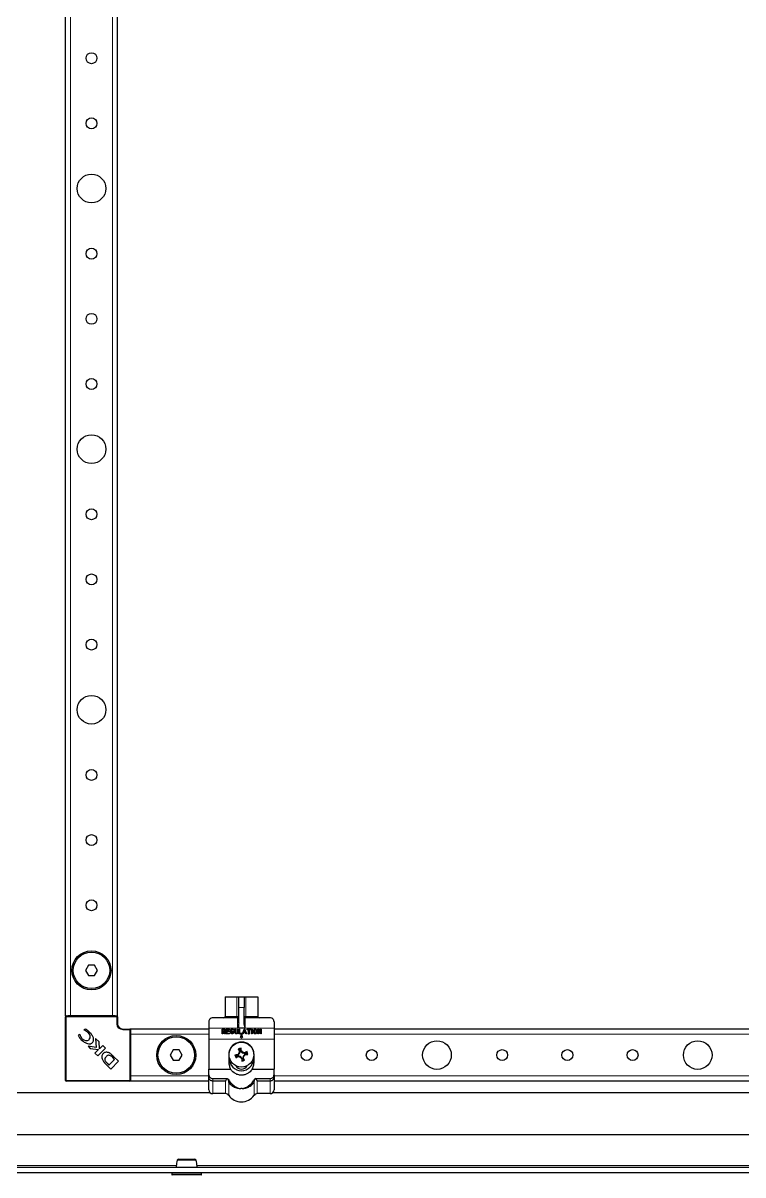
# Model space of a CAD drawing. Header units: millimetres. Extents: x -983 to 2905, y -1229 to 1219.
# Drawn here: x -115.9 to 160.2, y -801.6 to -359.6 of the extents above; entities that cross this region are included whole.
import ezdxf

# ---------------------------------------------------------------- set-up
doc = ezdxf.new("R2010")
doc.units = ezdxf.units.MM

msp = doc.modelspace()

# ---------------------------------------------------------------- linework, layer by layer
at = {"color": 7, "linetype": 'Continuous', "lineweight": 25}
for p, q in [((-99.66, -740.62), (-99.66, 494.38)), ((-79.66, -740.62), (-79.66, 494.38)), ((-90.81, -721.12), (-91.97, -723.12)), ((-91.97, -723.12), (-90.81, -725.12)), ((-88.5, -721.12), (-90.81, -721.12)), ((-87.35, -723.12), (-88.5, -721.12)), ((-88.5, -725.12), (-87.35, -723.12)), ((-90.81, -725.12), (-88.5, -725.12)), ((-38.41, -733.32), (-38.41, -740.82)), ((-38.41, -733.32), (-33.88, -733.32)), ((-33.88, -733.32), (-33.16, -733.32)), ((-33.16, -733.32), (-31.16, -733.32)), ((-33.16, -737.32), (-33.16, -733.32)), ((-31.16, -733.32), (-31.16, -737.32)), ((-31.16, -733.32), (-30.43, -733.32)), ((-30.43, -733.32), (-25.91, -733.32)), ((-25.91, -733.32), (-25.91, -740.82)), ((-33.16, -743.26), (-33.16, -737.32)), ((-31.16, -743.26), (-31.16, -737.32)), ((-99.36, -740.62), (-99.66, -740.62)), ((-99.66, -765.32), (-99.66, -740.92)), ((-99.36, -740.62), (-98.71, -740.62)), ((-97.66, -740.62), (-98.71, -740.62)), ((-81.66, -740.62), (-97.66, -740.62)), ((-80.6, -740.62), (-81.66, -740.62)), ((-80.6, -740.62), (-79.96, -740.62)), ((-79.66, -740.62), (-79.96, -740.62)), ((-79.66, -740.92), (-79.66, -743.62)), ((-33.66, -741.32), (-43.16, -741.32)), ((-21.16, -741.32), (-30.66, -741.32)), ((-92.03, -745.62), (-92.54, -745.87)), ((-92.54, -745.87), (-92.43, -745.98)), ((-77.66, -745.62), (-74.96, -745.62)), ((-44.66, -745.62), (-74.66, -745.62)), ((-74.66, -745.62), (-74.66, -745.92)), ((-74.66, -745.92), (-74.66, -746.56)), ((-74.66, -746.56), (-74.66, -747.62)), ((-44.66, -742.82), (-44.66, -745.32)), ((-44.66, -745.32), (-44.66, -749.57)), ((-39.57, -745.67), (-38.81, -745.67)), ((-39.57, -747.33), (-39.57, -745.67)), ((-38.81, -745.93), (-39.3, -745.93)), ((-39.3, -745.93), (-39.3, -746.44)), ((-39.3, -746.44), (-38.71, -746.44)), ((-39.01, -746.7), (-39.3, -746.7)), ((-39.3, -746.7), (-39.3, -747.33)), ((-38.52, -747.41), (-39.01, -746.7)), ((-38.71, -746.7), (-38.3, -747.27)), ((-37.96, -747.44), (-37.96, -745.67)), ((-37.96, -745.67), (-36.9, -745.67)), ((-36.9, -745.93), (-37.7, -745.93)), ((-37.7, -745.93), (-37.7, -746.34)), ((-37.7, -746.34), (-36.95, -746.34)), ((-36.95, -746.61), (-37.7, -746.61)), ((-37.7, -746.61), (-37.7, -747.18)), ((-35.42, -746.77), (-35.63, -746.77)), ((-35.62, -746.51), (-35.13, -746.51)), ((-35.13, -746.51), (-35.13, -746.81)), ((-34.7, -746.86), (-34.7, -745.78)), ((-34.44, -745.78), (-34.44, -746.86)), ((-33.69, -746.84), (-33.69, -745.78)), ((-33.43, -745.78), (-33.43, -746.84)), ((-33.14, -747.47), (-33.14, -745.81)), ((-32.88, -745.81), (-32.88, -747.2)), ((-31.72, -747.29), (-31.14, -745.76)), ((-30.98, -746), (-31.29, -746.87)), ((-31.29, -746.87), (-30.66, -746.87)), ((-30.66, -746.87), (-30.98, -746)), ((-30.82, -745.78), (-30.23, -747.29)), ((-29.89, -745.67), (-28.77, -745.67)), ((-29.47, -745.93), (-29.89, -745.93)), ((-29.47, -747.4), (-29.47, -745.93)), ((-28.77, -745.93), (-29.16, -745.93)), ((-29.16, -745.93), (-29.16, -747.4)), ((-28.3, -747.33), (-28.3, -745.8)), ((-28.04, -745.8), (-28.04, -747.33)), ((-25.88, -747.33), (-25.88, -745.77)), ((-25.61, -745.73), (-24.8, -746.96)), ((-24.78, -747.36), (-25.61, -746.09)), ((-25.61, -746.09), (-25.61, -747.33)), ((-24.8, -746.96), (-24.8, -745.78)), ((-24.54, -745.78), (-24.54, -747.34)), ((-19.66, -742.82), (-19.66, -745.32)), ((-19.66, -745.32), (-19.66, -749.57)), ((360.34, -745.62), (-19.66, -745.62)), ((-94.11, -747.68), (-94.8, -748.01)), ((-93.98, -747.82), (-94.11, -747.68)), ((-88.07, -749.25), (-87.89, -752.72)), ((-86.78, -750.53), (-88.07, -749.25)), ((-86.61, -753.19), (-86.78, -750.53)), ((-74.66, -747.62), (-74.66, -763.62)), ((-44.66, -749.57), (-44.66, -761.07)), ((-36.9, -747.44), (-37.96, -747.44)), ((-37.7, -747.18), (-36.9, -747.18)), ((-32.08, -747.47), (-33.14, -747.47)), ((-32.88, -747.2), (-32.08, -747.2)), ((-32.66, -748.67), (-32.16, -749.17)), ((-32.41, -748.67), (-32.66, -748.67)), ((-31.91, -747.67), (-32.41, -747.67)), ((-32.41, -747.67), (-32.41, -748.67)), ((-32.16, -749.17), (-31.66, -748.67)), ((-31.91, -748.67), (-31.91, -747.67)), ((-31.66, -748.67), (-31.91, -748.67)), ((-31.38, -747.13), (-31.47, -747.38)), ((-30.57, -747.13), (-31.38, -747.13)), ((-30.48, -747.37), (-30.57, -747.13)), ((-19.66, -749.57), (-19.66, -761.07)), ((-90.99, -752.25), (-90.19, -753.04)), ((-87.89, -752.72), (-90.99, -752.25)), ((-90.19, -753.04), (-86.93, -753.53)), ((-86.93, -753.53), (-88.32, -754.92)), ((-88.32, -754.92), (-87.27, -755.97)), ((-87.27, -755.97), (-84.31, -753.01)), ((-85.37, -751.95), (-86.61, -753.19)), ((-84.31, -753.01), (-85.37, -751.95)), ((-58.31, -753.62), (-59.47, -755.62)), ((-59.47, -755.62), (-58.31, -757.62)), ((-56, -753.62), (-58.31, -753.62)), ((-54.85, -755.62), (-56, -753.62)), ((-56, -757.62), (-54.85, -755.62)), ((-37.01, -755.47), (-37.01, -758.47)), ((-34.36, -755.8), (-34.63, -755.61)), ((-34.36, -755.8), (-33.57, -755.76)), ((-34.19, -756.38), (-34.36, -755.8)), ((-33.57, -755.76), (-33.67, -755.54)), ((-33.57, -755.76), (-32.9, -755.06)), ((-33.07, -753.43), (-33.37, -753.31)), ((-32.9, -755.06), (-33.11, -754.95)), ((-33.07, -753.43), (-32.49, -753.26)), ((-32.66, -754.12), (-33.07, -753.43)), ((-32.66, -754.12), (-32.91, -754.16)), ((-32.9, -755.06), (-32.66, -754.12)), ((-32.49, -753.26), (-32.3, -753)), ((-32.49, -753.26), (-32.45, -754.06)), ((-32.45, -754.06), (-32.23, -753.96)), ((-32.45, -754.06), (-31.75, -754.73)), ((-31.75, -754.73), (-31.64, -754.52)), ((-31.75, -754.73), (-30.81, -754.96)), ((-30.75, -755.17), (-31.42, -755.87)), ((-30.81, -754.96), (-30.85, -754.72)), ((-30.81, -754.96), (-30.12, -754.56)), ((-29.95, -755.14), (-30.75, -755.17)), ((-30.75, -755.17), (-30.65, -755.39)), ((-30.12, -754.56), (-30, -754.26)), ((-30.12, -754.56), (-29.95, -755.14)), ((-29.95, -755.14), (-29.69, -755.33)), ((-27.31, -758.47), (-27.31, -755.47)), ((-84.26, -758.98), (-82.26, -760.97)), ((-83.71, -758.73), (-82.97, -759.45)), ((-82.97, -759.45), (-80.79, -757.27)), ((-82.26, -760.97), (-79.31, -758.01)), ((-80.79, -757.27), (-81.46, -756.61)), ((-81.2, -756.12), (-81.21, -756.1)), ((-79.31, -758.01), (-81.2, -756.12)), ((-58.31, -757.62), (-56, -757.62)), ((-36.81, -756.97), (-37.01, -756.97)), ((-34.19, -756.38), (-34.31, -756.68)), ((-33.5, -755.97), (-34.19, -756.38)), ((-33.5, -755.97), (-33.47, -756.22)), ((-32.56, -756.2), (-33.5, -755.97)), ((-32.56, -756.2), (-32.68, -756.42)), ((-31.86, -756.88), (-32.56, -756.2)), ((-31.86, -756.88), (-32.08, -756.98)), ((-31.83, -757.67), (-32.02, -757.94)), ((-31.83, -757.67), (-31.86, -756.88)), ((-31.25, -757.5), (-31.83, -757.67)), ((-31.42, -755.87), (-31.65, -756.81)), ((-31.65, -756.81), (-31.41, -756.78)), ((-31.65, -756.81), (-31.25, -757.5)), ((-31.42, -755.87), (-31.21, -755.99)), ((-31.25, -757.5), (-30.95, -757.62)), ((-27.31, -756.97), (-27.51, -756.97)), ((-74.66, -763.62), (-74.66, -764.67)), ((-44.66, -763.21), (-44.66, -761.07)), ((-44.66, -761.07), (-36.25, -761.07)), ((-44.66, -764.12), (-44.66, -763.21)), ((-44.66, -768.92), (-44.66, -764.12)), ((-43.16, -764.61), (-37.64, -764.61)), ((-28.07, -761.07), (-19.66, -761.07)), ((-26.68, -764.61), (-21.16, -764.61)), ((-19.66, -763.21), (-19.66, -761.07)), ((-19.66, -763.21), (-19.66, -764.12)), ((-19.66, -764.12), (-19.66, -768.92)), ((-74.96, -765.62), (-99.36, -765.62)), ((-74.66, -764.67), (-74.66, -765.32)), ((-74.66, -765.32), (-74.66, -765.62)), ((-44.66, -765.62), (-74.66, -765.62)), ((-43.16, -765.5), (-38.25, -765.5)), ((-26.07, -765.5), (-21.16, -765.5)), ((360.34, -765.62), (-19.66, -765.62)), ((-44.06, -770.12), (-144.41, -770.12)), ((-38.25, -770.42), (-43.16, -770.42)), ((-21.16, -770.42), (-26.07, -770.42)), ((385.84, -770.12), (-20.26, -770.12)), ((-147.16, -786.12), (385.84, -786.12)), ((-152.86, -798.62), (437.54, -798.62)), ((-152.86, -800.62), (437.54, -800.62)), ((-58.91, -800.62), (-58.91, -801.37)), ((-56.17, -801.62), (-58.66, -801.62)), ((-47.66, -801.62), (-56.17, -801.62)), ((-47.41, -801.37), (-47.41, -800.62))]:
    msp.add_line(p, q, dxfattribs=at)
at = {"color": 8, "linetype": 'Continuous', "lineweight": 18}
for p, q in [((-97.66, -740.62), (-97.66, 494.38)), ((-81.66, -740.62), (-81.66, 494.38)), ((-33.88, -740.82), (-33.88, -733.32)), ((-30.43, -733.32), (-30.43, -740.82)), ((-31.16, -737.32), (-33.16, -737.32)), ((-99.66, -740.92), (-99.36, -740.92)), ((-99.36, -740.62), (-99.36, -740.92)), ((-99.36, -740.92), (-99.36, -765.32)), ((-79.96, -740.92), (-99.36, -740.92)), ((-79.96, -740.62), (-79.96, -740.92)), ((-79.96, -743.62), (-79.96, -740.92)), ((-79.96, -740.92), (-79.66, -740.92)), ((-38.41, -740.82), (-33.88, -740.82)), ((-33.88, -740.82), (-33.16, -740.82)), ((-33.66, -745.32), (-33.66, -741.32)), ((-31.16, -740.82), (-30.43, -740.82)), ((-30.66, -741.32), (-30.66, -745.25)), ((-30.43, -740.82), (-25.91, -740.82)), ((-79.66, -743.62), (-79.96, -743.62)), ((-77.66, -745.62), (-77.66, -745.92)), ((-74.96, -745.92), (-77.66, -745.92)), ((-74.96, -745.62), (-74.96, -745.92)), ((-74.96, -765.32), (-74.96, -745.92)), ((-74.96, -745.92), (-74.66, -745.92)), ((-33.66, -745.32), (-44.66, -745.32)), ((-33.16, -745.32), (-33.16, -743.26)), ((-19.66, -745.32), (-33.16, -745.32)), ((-44.66, -747.62), (-74.66, -747.62)), ((-19.66, -749.57), (-44.66, -749.57)), ((360.34, -747.62), (-19.66, -747.62)), ((-44.66, -763.62), (-74.66, -763.62)), ((-43.16, -764.61), (-43.16, -765.5)), ((-21.16, -765.5), (-21.16, -764.61)), ((360.34, -763.62), (-19.66, -763.62)), ((-99.36, -765.32), (-99.66, -765.32)), ((-99.36, -765.32), (-74.96, -765.32)), ((-99.36, -765.32), (-99.36, -765.62)), ((-74.96, -765.32), (-74.96, -765.62)), ((-74.96, -765.32), (-74.66, -765.32)), ((-43.16, -765.5), (-43.16, -770.42)), ((-38.25, -770.42), (-38.25, -765.5)), ((-37.01, -766.1), (-37.01, -771.07)), ((-27.3, -771.07), (-27.3, -766.1)), ((-26.07, -765.5), (-26.07, -770.42)), ((-21.16, -770.42), (-21.16, -765.5)), ((-57.13, -798.02), (-152.56, -798.02)), ((333.87, -798.02), (-49.19, -798.02)), ((-58.91, -801.37), (-56.3, -801.37)), ((-56.3, -801.37), (-47.41, -801.37))]:
    msp.add_line(p, q, dxfattribs=at)
at = {"color": 8, "linetype": 'Continuous', "lineweight": 18, "flags": 128}
for points in [[(-33.88, -740.82), (-33.89, -740.92), (-33.89, -741.01), (-33.91, -741.1), (-33.92, -741.17), (-33.94, -741.23), (-33.97, -741.28), (-33.99, -741.31), (-34.02, -741.32)], [(-30.3, -741.32), (-30.32, -741.31), (-30.35, -741.28), (-30.37, -741.23), (-30.39, -741.17), (-30.41, -741.1), (-30.42, -741.01), (-30.43, -740.92), (-30.43, -740.82)]]:
    msp.add_lwpolyline(points, dxfattribs=at)
at = {"color": 7, "linetype": 'Continuous', "lineweight": 25}
for centre, radius in [((-89.66, -373.12), 2.1), ((-89.66, -398.12), 2.1), ((-89.66, -423.12), 5.5), ((-89.66, -448.12), 2.1), ((-89.66, -473.12), 2.1), ((-89.66, -498.12), 2.1), ((-89.66, -523.12), 5.5), ((-89.66, -548.12), 2.1), ((-89.66, -573.12), 2.1), ((-89.66, -598.12), 2.1), ((-89.66, -623.12), 5.5), ((-89.66, -648.12), 2.1), ((-89.66, -673.12), 2.1), ((-89.66, -698.12), 2.1), ((-89.66, -723.12), 7.5), ((-89.66, -723.12), 7), ((-57.16, -755.62), 7.5), ((-57.16, -755.62), 7), ((-32.16, -755.47), 4.75), ((42.84, -755.62), 5.5), ((142.84, -755.62), 5.5), ((-7.16, -755.62), 2.1), ((17.84, -755.62), 2.1), ((67.84, -755.62), 2.1), ((92.84, -755.62), 2.1), ((117.84, -755.62), 2.1)]:
    msp.add_circle(centre, radius, dxfattribs=at)
for centre, radius, start, end in [((-99.36, -740.92), 0.3, 90, 180), ((-79.96, -740.92), 0.3, 0, 90), ((-38.91, -740.82), 0.5, 270, 0), ((-33.66, -740.82), 0.5, 270, 0), ((-30.66, -740.82), 0.5, 180, 270), ((-25.41, -740.82), 0.5, 180, 270), ((-77.66, -743.62), 2, 180, 270), ((-74.96, -745.92), 0.3, 0, 90), ((-91.66, -748.11), 1.97, 218.454, 305.887), ((-92.06, -748.54), 1.94, 323.3097, 52.3464), ((-29.6, -824.47), 69.05, 93.3769, 94.1768), ((37.41, -735.18), 74.88, 195.834, 196.6907), ((21.71, -807.02), 75.61, 136.4711, 137.0889), ((-11.87, -825.03), 74.88, 105.834, 106.6907), ((27.4, -720.53), 69.05, 208.3479, 209.1477), ((40.27, -773.17), 75.61, 165.4358, 166.0536), ((-101.16, -758.03), 69.05, 3.3769, 4.1768), ((-83.71, -809.34), 75.61, 46.4711, 47.0889), ((-49.86, -827.9), 75.61, 75.4358, 76.0536), ((-86.03, -703.91), 75.61, 316.4711, 317.0889), ((2.78, -815.02), 69.05, 118.3479, 119.1477), ((-34.72, -686.47), 69.05, 273.3769, 274.1768), ((-101.72, -775.76), 74.88, 15.834, 16.6907), ((-81.05, -755.32), 4.87, 200.3445, 228.7777), ((-79.24, -754.54), 6.12, 216.9888, 223.0744), ((-32.16, -756.97), 4.65, 180, 0), ((-32.16, -758.47), 2.5, 209.1764, 330.8236), ((-67.1, -695.91), 69.05, 298.3479, 299.1477), ((-14.46, -683.04), 75.61, 255.4358, 256.0536), ((19.4, -701.6), 75.61, 226.4711, 227.0889), ((36.84, -752.91), 69.05, 183.3769, 184.1768), ((-52.45, -685.9), 74.88, 285.834, 286.6907), ((-104.59, -737.77), 75.61, 345.4358, 346.0536), ((-91.71, -790.41), 69.05, 28.3479, 29.1477), ((-99.36, -765.32), 0.3, 180, 270), ((-74.96, -765.32), 0.3, 270, 0), ((-43.16, -768.92), 1.5, 180, 270), ((-21.16, -768.92), 1.5, 270, 0), ((-38.25, -771.92), 1.5, 34.5604, 90), ((-32.16, -767.72), 5.89, 214.5604, 325.4396), ((-26.07, -771.92), 1.5, 90, 145.4396), ((-56.27, -796.12), 0.5, 89.9637, 164.834), ((-50.05, -796.12), 0.5, 15.2465, 90.046), ((-58.66, -801.37), 0.25, 180, 270), ((-47.66, -801.37), 0.25, 270, 0)]:
    msp.add_arc(centre, radius, start, end, dxfattribs=at)
at = {"color": 8, "linetype": 'Continuous', "lineweight": 18}
msp.add_arc((-77.66, -743.62), 2.3, 180, 270, dxfattribs=at)
at = {"color": 7, "linetype": 'Continuous', "lineweight": 25}
msp.add_ellipse((15396.02, -745.32), major_axis=(15429.18, 0), ratio=0.000259, start_param=3.123591, end_param=3.141593, dxfattribs=at)
for points, knots in [([(-43.16, -741.32), (-43.16, -741.32), (-43.23, -741.32), (-43.58, -741.34), (-44.11, -741.58), (-44.58, -742.16), (-44.64, -742.63), (-44.66, -742.82)], [0, 0, 0, 0, 0.003231, 0.101221, 0.514725, 0.80586, 1, 1, 1, 1]), ([(-19.66, -742.82), (-19.68, -742.63), (-19.74, -742.16), (-20.21, -741.58), (-20.74, -741.34), (-21.09, -741.32), (-21.16, -741.32), (-21.16, -741.32)], [0, 0, 0, 0, 0.19414, 0.485275, 0.898779, 0.996769, 1, 1, 1, 1]), ([(-92.43, -745.98), (-92.12, -746.12), (-91.55, -746.38), (-91.09, -746.81), (-90.88, -747.01)], [0, 0, 0, 0, 0.547643, 1, 1, 1, 1]), ([(-90.52, -746.72), (-90.79, -746.48), (-91.25, -746.05), (-91.8, -745.75), (-92.03, -745.62)], [0, 0, 0, 0, 0.5776526, 1, 1, 1, 1]), ([(-89.4, -750.95), (-89.26, -750.79), (-88.98, -750.45), (-88.81, -749.76), (-88.94, -748.88), (-89.51, -747.81), (-90.15, -747.12), (-90.52, -746.72)], [0, 0, 0, 0, 0.130532, 0.266031, 0.423997, 0.666819, 1, 1, 1, 1]), ([(-38.81, -745.67), (-38.73, -745.68), (-38.59, -745.69), (-38.48, -745.77), (-38.44, -745.81)], [0, 0, 0, 0, 0.559747, 1, 1, 1, 1]), ([(-38.62, -746), (-38.65, -745.98), (-38.71, -745.94), (-38.78, -745.94), (-38.81, -745.93)], [0, 0, 0, 0, 0.559136, 1, 1, 1, 1]), ([(-38.71, -746.44), (-38.69, -746.43), (-38.65, -746.43), (-38.62, -746.4), (-38.61, -746.39)], [0, 0, 0, 0, 0.558174, 1, 1, 1, 1]), ([(-38.47, -746.61), (-38.51, -746.64), (-38.58, -746.69), (-38.67, -746.7), (-38.71, -746.7)], [0, 0, 0, 0, 0.56031, 1, 1, 1, 1]), ([(-38.53, -746.2), (-38.54, -746.15), (-38.54, -746.08), (-38.59, -746.03), (-38.62, -746)], [0, 0, 0, 0, 0.5596918, 1, 1, 1, 1]), ([(-38.61, -746.39), (-38.6, -746.38), (-38.57, -746.35), (-38.54, -746.28), (-38.54, -746.23), (-38.53, -746.2)], [0, 0, 0, 0, 0.279917, 0.56006, 1, 1, 1, 1]), ([(-38.27, -746.19), (-38.28, -746.29), (-38.3, -746.45), (-38.42, -746.56), (-38.47, -746.61)], [0, 0, 0, 0, 0.559457, 1, 1, 1, 1]), ([(-38.44, -745.81), (-38.38, -745.87), (-38.29, -745.98), (-38.28, -746.13), (-38.27, -746.19)], [0, 0, 0, 0, 0.5589475, 1, 1, 1, 1]), ([(-36.95, -746.34), (-36.93, -746.34), (-36.88, -746.34), (-36.83, -746.37), (-36.8, -746.42), (-36.8, -746.46), (-36.79, -746.47)], [0, 0, 0, 0, 0.2809452, 0.5598972, 0.7795247, 1, 1, 1, 1]), ([(-36.79, -746.47), (-36.8, -746.5), (-36.8, -746.54), (-36.86, -746.6), (-36.91, -746.6), (-36.95, -746.61)], [0, 0, 0, 0, 0.281099, 0.559768, 1, 1, 1, 1]), ([(-36.9, -745.67), (-36.87, -745.67), (-36.83, -745.67), (-36.78, -745.7), (-36.75, -745.75), (-36.74, -745.79), (-36.74, -745.8)], [0, 0, 0, 0, 0.280872, 0.559701, 0.779382, 1, 1, 1, 1]), ([(-36.74, -745.8), (-36.75, -745.82), (-36.75, -745.87), (-36.81, -745.93), (-36.86, -745.93), (-36.9, -745.93)], [0, 0, 0, 0, 0.281053, 0.559663, 1, 1, 1, 1]), ([(-36.4, -746.57), (-36.39, -746.44), (-36.38, -746.19), (-36.26, -745.99), (-36.2, -745.9)], [0, 0, 0, 0, 0.56034, 1, 1, 1, 1]), ([(-36.21, -747.18), (-36.27, -747.07), (-36.38, -746.88), (-36.4, -746.67), (-36.4, -746.57)], [0, 0, 0, 0, 0.559347, 1, 1, 1, 1]), ([(-36.2, -745.9), (-36.13, -745.82), (-35.99, -745.67), (-35.8, -745.65), (-35.71, -745.65)], [0, 0, 0, 0, 0.559217, 1, 1, 1, 1]), ([(-35.72, -745.91), (-35.76, -745.91), (-35.83, -745.92), (-35.96, -746), (-36.11, -746.21), (-36.13, -746.42), (-36.14, -746.57)], [0, 0, 0, 0, 0.125332, 0.250695, 0.500738, 1, 1, 1, 1]), ([(-36.14, -746.57), (-36.13, -746.66), (-36.12, -746.81), (-36.05, -746.94), (-36.02, -747)], [0, 0, 0, 0, 0.55998, 1, 1, 1, 1]), ([(-35.75, -746.64), (-35.75, -746.62), (-35.75, -746.58), (-35.72, -746.53), (-35.67, -746.51), (-35.64, -746.51), (-35.62, -746.51)], [0, 0, 0, 0, 0.280637, 0.55889, 0.779144, 1, 1, 1, 1]), ([(-35.63, -746.77), (-35.65, -746.77), (-35.68, -746.77), (-35.73, -746.74), (-35.75, -746.69), (-35.75, -746.66), (-35.75, -746.64)], [0, 0, 0, 0, 0.280664, 0.558735, 0.779002, 1, 1, 1, 1]), ([(-35.53, -745.96), (-35.57, -745.94), (-35.63, -745.91), (-35.69, -745.91), (-35.72, -745.91)], [0, 0, 0, 0, 0.558634, 1, 1, 1, 1]), ([(-35.71, -745.65), (-35.64, -745.65), (-35.52, -745.65), (-35.41, -745.71), (-35.36, -745.74)], [0, 0, 0, 0, 0.560514, 1, 1, 1, 1]), ([(-35.43, -746.07), (-35.45, -746.05), (-35.48, -746.01), (-35.52, -745.97), (-35.53, -745.96)], [0, 0, 0, 0, 0.560467, 1, 1, 1, 1]), ([(-35.46, -747.04), (-35.44, -746.99), (-35.42, -746.9), (-35.42, -746.81), (-35.42, -746.77)], [0, 0, 0, 0, 0.559597, 1, 1, 1, 1]), ([(-35.32, -746.13), (-35.34, -746.13), (-35.39, -746.12), (-35.42, -746.09), (-35.43, -746.07)], [0, 0, 0, 0, 0.558039, 1, 1, 1, 1]), ([(-35.36, -745.74), (-35.33, -745.77), (-35.26, -745.82), (-35.22, -745.89), (-35.2, -745.92)], [0, 0, 0, 0, 0.559542, 1, 1, 1, 1]), ([(-35.13, -746.81), (-35.14, -746.92), (-35.15, -747.12), (-35.28, -747.28), (-35.34, -747.34)], [0, 0, 0, 0, 0.560493, 1, 1, 1, 1]), ([(-35.17, -746.01), (-35.17, -746.03), (-35.18, -746.07), (-35.22, -746.11), (-35.27, -746.13), (-35.3, -746.13), (-35.32, -746.13)], [0, 0, 0, 0, 0.277709, 0.558209, 0.77892, 1, 1, 1, 1]), ([(-35.2, -745.92), (-35.19, -745.94), (-35.17, -745.96), (-35.17, -745.99), (-35.17, -746.01)], [0, 0, 0, 0, 0.560691, 1, 1, 1, 1]), ([(-34.7, -745.78), (-34.7, -745.76), (-34.7, -745.72), (-34.67, -745.67), (-34.62, -745.65), (-34.59, -745.65), (-34.58, -745.65)], [0, 0, 0, 0, 0.280849, 0.55949, 0.779158, 1, 1, 1, 1]), ([(-34.48, -747.33), (-34.55, -747.26), (-34.68, -747.12), (-34.69, -746.94), (-34.7, -746.86)], [0, 0, 0, 0, 0.558332, 1, 1, 1, 1]), ([(-34.58, -745.65), (-34.56, -745.65), (-34.52, -745.65), (-34.46, -745.68), (-34.44, -745.73), (-34.44, -745.76), (-34.44, -745.78)], [0, 0, 0, 0, 0.28091, 0.559174, 0.779166, 1, 1, 1, 1]), ([(-34.44, -746.86), (-34.43, -746.92), (-34.42, -747.02), (-34.35, -747.09), (-34.32, -747.13)], [0, 0, 0, 0, 0.560313, 1, 1, 1, 1]), ([(-34.06, -747.2), (-34.01, -747.2), (-33.9, -747.19), (-33.76, -747.1), (-33.7, -746.97), (-33.7, -746.89), (-33.69, -746.84)], [0, 0, 0, 0, 0.280935, 0.559487, 0.779245, 1, 1, 1, 1]), ([(-33.43, -746.84), (-33.43, -746.94), (-33.45, -747.12), (-33.61, -747.34), (-33.83, -747.44), (-33.97, -747.46), (-34.04, -747.47)], [0, 0, 0, 0, 0.280416, 0.558636, 0.778958, 1, 1, 1, 1]), ([(-33.69, -745.78), (-33.69, -745.76), (-33.69, -745.72), (-33.66, -745.67), (-33.62, -745.65), (-33.59, -745.65), (-33.57, -745.65)], [0, 0, 0, 0, 0.2809002, 0.5594983, 0.7791483, 1, 1, 1, 1]), ([(-33.16, -743.26), (-33.2, -743.59), (-33.28, -744.3), (-33.53, -744.96), (-33.66, -745.31), (-33.66, -745.32)], [0, 0, 0, 0, 0.475461, 0.994056, 1, 1, 1, 1]), ([(-33.57, -745.65), (-33.55, -745.65), (-33.51, -745.65), (-33.46, -745.68), (-33.43, -745.73), (-33.43, -745.76), (-33.43, -745.78)], [0, 0, 0, 0, 0.2808885, 0.5590229, 0.7791551, 1, 1, 1, 1]), ([(-33.14, -745.81), (-33.14, -745.79), (-33.14, -745.75), (-33.11, -745.7), (-33.07, -745.67), (-33.04, -745.67), (-33.02, -745.67)], [0, 0, 0, 0, 0.2809124, 0.5594047, 0.7791083, 1, 1, 1, 1]), ([(-33.02, -745.67), (-33, -745.67), (-32.96, -745.67), (-32.9, -745.71), (-32.88, -745.76), (-32.88, -745.79), (-32.88, -745.81)], [0, 0, 0, 0, 0.280813, 0.559099, 0.77917, 1, 1, 1, 1]), ([(-30.66, -745.25), (-30.66, -745.25), (-30.66, -745.25), (-30.67, -745.24), (-30.68, -745.22), (-30.72, -745.14), (-30.84, -744.81), (-31.06, -744.18), (-31.12, -743.58), (-31.16, -743.26)], [0, 0, 0, 0, 0.00167, 0.003889, 0.009531, 0.034361, 0.132751, 0.526214, 1, 1, 1, 1]), ([(-31.14, -745.76), (-31.14, -745.74), (-31.12, -745.7), (-31.07, -745.66), (-31.03, -745.65), (-31, -745.65)], [0, 0, 0, 0, 0.2814649, 0.5617718, 1, 1, 1, 1]), ([(-31, -745.65), (-30.97, -745.65), (-30.93, -745.65), (-30.86, -745.69), (-30.84, -745.74), (-30.82, -745.78)], [0, 0, 0, 0, 0.281226, 0.561522, 1, 1, 1, 1]), ([(-30.02, -745.8), (-30.02, -745.78), (-30.02, -745.74), (-29.99, -745.69), (-29.94, -745.67), (-29.9, -745.67), (-29.89, -745.67)], [0, 0, 0, 0, 0.2807125, 0.5587014, 0.7790455, 1, 1, 1, 1]), ([(-29.89, -745.93), (-29.91, -745.93), (-29.95, -745.93), (-30, -745.9), (-30.02, -745.85), (-30.02, -745.82), (-30.02, -745.8)], [0, 0, 0, 0, 0.28076, 0.558821, 0.778915, 1, 1, 1, 1]), ([(-28.77, -745.67), (-28.75, -745.67), (-28.7, -745.67), (-28.65, -745.7), (-28.61, -745.75), (-28.61, -745.78), (-28.61, -745.8)], [0, 0, 0, 0, 0.280951, 0.559967, 0.779431, 1, 1, 1, 1]), ([(-28.61, -745.8), (-28.61, -745.82), (-28.62, -745.87), (-28.68, -745.93), (-28.73, -745.93), (-28.77, -745.93)], [0, 0, 0, 0, 0.281019, 0.559679, 1, 1, 1, 1]), ([(-28.3, -745.8), (-28.3, -745.78), (-28.3, -745.74), (-28.27, -745.7), (-28.22, -745.67), (-28.19, -745.67), (-28.18, -745.67)], [0, 0, 0, 0, 0.280828, 0.559417, 0.779393, 1, 1, 1, 1]), ([(-28.18, -745.67), (-28.16, -745.67), (-28.12, -745.67), (-28.06, -745.7), (-28.04, -745.75), (-28.04, -745.78), (-28.04, -745.8)], [0, 0, 0, 0, 0.280765, 0.559178, 0.779175, 1, 1, 1, 1]), ([(-27.58, -746.57), (-27.57, -746.44), (-27.56, -746.22), (-27.46, -746.03), (-27.41, -745.94)], [0, 0, 0, 0, 0.559914, 1, 1, 1, 1]), ([(-27.4, -747.19), (-27.46, -747.08), (-27.56, -746.88), (-27.58, -746.66), (-27.58, -746.57)], [0, 0, 0, 0, 0.559149, 1, 1, 1, 1]), ([(-27.41, -745.94), (-27.34, -745.85), (-27.22, -745.69), (-27.02, -745.66), (-26.93, -745.65)], [0, 0, 0, 0, 0.560137, 1, 1, 1, 1]), ([(-27.22, -746.11), (-27.25, -746.2), (-27.31, -746.34), (-27.31, -746.5), (-27.32, -746.57)], [0, 0, 0, 0, 0.5590754, 1, 1, 1, 1]), ([(-27.32, -746.57), (-27.31, -746.65), (-27.31, -746.81), (-27.24, -746.95), (-27.21, -747.01)], [0, 0, 0, 0, 0.560273, 1, 1, 1, 1]), ([(-26.93, -745.91), (-26.97, -745.91), (-27.04, -745.92), (-27.14, -745.99), (-27.19, -746.07), (-27.22, -746.11)], [0, 0, 0, 0, 0.279832, 0.559843, 1, 1, 1, 1]), ([(-26.93, -745.65), (-26.87, -745.65), (-26.75, -745.66), (-26.56, -745.75), (-26.46, -745.87), (-26.4, -745.94)], [0, 0, 0, 0, 0.280496, 0.560765, 1, 1, 1, 1]), ([(-26.59, -746.11), (-26.64, -746.05), (-26.73, -745.94), (-26.87, -745.92), (-26.93, -745.91)], [0, 0, 0, 0, 0.559596, 1, 1, 1, 1]), ([(-26.48, -746.57), (-26.48, -746.48), (-26.49, -746.32), (-26.56, -746.18), (-26.59, -746.11)], [0, 0, 0, 0, 0.560046, 1, 1, 1, 1]), ([(-26.58, -747.01), (-26.55, -746.93), (-26.48, -746.79), (-26.48, -746.63), (-26.48, -746.57)], [0, 0, 0, 0, 0.559133, 1, 1, 1, 1]), ([(-26.4, -745.94), (-26.34, -746.05), (-26.23, -746.25), (-26.22, -746.47), (-26.21, -746.57)], [0, 0, 0, 0, 0.559312, 1, 1, 1, 1]), ([(-26.21, -746.57), (-26.22, -746.69), (-26.24, -746.91), (-26.34, -747.1), (-26.39, -747.19)], [0, 0, 0, 0, 0.559865, 1, 1, 1, 1]), ([(-25.88, -745.77), (-25.88, -745.75), (-25.88, -745.72), (-25.85, -745.67), (-25.8, -745.65), (-25.77, -745.65), (-25.76, -745.65)], [0, 0, 0, 0, 0.280941, 0.559114, 0.779089, 1, 1, 1, 1]), ([(-25.76, -745.65), (-25.74, -745.65), (-25.71, -745.65), (-25.65, -745.67), (-25.62, -745.71), (-25.61, -745.73)], [0, 0, 0, 0, 0.280638, 0.560877, 1, 1, 1, 1]), ([(-24.8, -745.78), (-24.8, -745.76), (-24.8, -745.72), (-24.77, -745.67), (-24.73, -745.65), (-24.69, -745.65), (-24.68, -745.65)], [0, 0, 0, 0, 0.280888, 0.559482, 0.77927, 1, 1, 1, 1]), ([(-24.68, -745.65), (-24.66, -745.65), (-24.62, -745.65), (-24.56, -745.68), (-24.54, -745.73), (-24.54, -745.76), (-24.54, -745.78)], [0, 0, 0, 0, 0.2808356, 0.55925, 0.7791823, 1, 1, 1, 1]), ([(-94.8, -748.01), (-94.62, -748.35), (-94.28, -748.98), (-93.79, -749.51), (-93.56, -749.75)], [0, 0, 0, 0, 0.5368, 1, 1, 1, 1]), ([(-93.2, -749.33), (-93.42, -749.07), (-93.8, -748.63), (-93.92, -748.06), (-93.98, -747.82)], [0, 0, 0, 0, 0.579608, 1, 1, 1, 1]), ([(-93.56, -749.75), (-93.19, -750.08), (-92.5, -750.69), (-91.33, -751.24), (-90.39, -751.38), (-89.74, -751.23), (-89.51, -751.04), (-89.4, -750.95)], [0, 0, 0, 0, 0.315674, 0.58952, 0.813199, 0.909026, 1, 1, 1, 1]), ([(-39.45, -747.47), (-39.47, -747.47), (-39.5, -747.46), (-39.55, -747.43), (-39.56, -747.38), (-39.56, -747.35), (-39.57, -747.33)], [0, 0, 0, 0, 0.280437, 0.558281, 0.778899, 1, 1, 1, 1]), ([(-39.3, -747.33), (-39.3, -747.35), (-39.31, -747.4), (-39.34, -747.45), (-39.4, -747.47), (-39.43, -747.47), (-39.45, -747.47)], [0, 0, 0, 0, 0.280498, 0.558325, 0.778868, 1, 1, 1, 1]), ([(-38.42, -747.47), (-38.43, -747.47), (-38.46, -747.47), (-38.49, -747.45), (-38.51, -747.43), (-38.52, -747.41)], [0, 0, 0, 0, 0.28022, 0.561305, 1, 1, 1, 1]), ([(-38.27, -747.34), (-38.28, -747.36), (-38.28, -747.4), (-38.33, -747.44), (-38.37, -747.47), (-38.41, -747.47), (-38.42, -747.47)], [0, 0, 0, 0, 0.278138, 0.5585442, 0.7791606, 1, 1, 1, 1]), ([(-38.3, -747.27), (-38.29, -747.28), (-38.28, -747.3), (-38.27, -747.33), (-38.27, -747.34)], [0, 0, 0, 0, 0.561079, 1, 1, 1, 1]), ([(-27.31, -755.47), (-27.35, -754.96), (-27.44, -753.96), (-28.22, -752.49), (-29.4, -751.37), (-30.87, -750.7), (-32.48, -750.54), (-34.08, -750.92), (-35.46, -751.8), (-36.45, -753.04), (-36.94, -754.34), (-36.99, -755.13), (-37.01, -755.47)], [0, 0, 0, 0, 0.108524, 0.217459, 0.318088, 0.417791, 0.519828, 0.622975, 0.725929, 0.827131, 0.926323, 1, 1, 1, 1]), ([(-36.9, -747.18), (-36.88, -747.18), (-36.83, -747.18), (-36.78, -747.21), (-36.75, -747.26), (-36.74, -747.3), (-36.74, -747.31)], [0, 0, 0, 0, 0.280912, 0.559714, 0.779499, 1, 1, 1, 1]), ([(-36.74, -747.31), (-36.75, -747.33), (-36.75, -747.38), (-36.8, -747.44), (-36.86, -747.44), (-36.9, -747.44)], [0, 0, 0, 0, 0.281214, 0.559901, 1, 1, 1, 1]), ([(-35.68, -747.47), (-35.74, -747.46), (-35.86, -747.45), (-36.05, -747.36), (-36.15, -747.25), (-36.21, -747.18)], [0, 0, 0, 0, 0.280314, 0.560507, 1, 1, 1, 1]), ([(-36.02, -747), (-35.97, -747.06), (-35.89, -747.17), (-35.75, -747.19), (-35.69, -747.2)], [0, 0, 0, 0, 0.560858, 1, 1, 1, 1]), ([(-35.69, -747.2), (-35.66, -747.2), (-35.6, -747.2), (-35.51, -747.15), (-35.48, -747.08), (-35.46, -747.04)], [0, 0, 0, 0, 0.281265, 0.561609, 1, 1, 1, 1]), ([(-35.34, -747.34), (-35.4, -747.38), (-35.5, -747.46), (-35.63, -747.46), (-35.68, -747.47)], [0, 0, 0, 0, 0.558998, 1, 1, 1, 1]), ([(-34.04, -747.47), (-34.13, -747.47), (-34.29, -747.46), (-34.43, -747.37), (-34.48, -747.33)], [0, 0, 0, 0, 0.55925, 1, 1, 1, 1]), ([(-34.32, -747.13), (-34.27, -747.15), (-34.19, -747.2), (-34.1, -747.2), (-34.06, -747.2)], [0, 0, 0, 0, 0.559441, 1, 1, 1, 1]), ([(-32.08, -747.2), (-32.06, -747.21), (-32.01, -747.21), (-31.96, -747.23), (-31.93, -747.28), (-31.93, -747.32), (-31.93, -747.34)], [0, 0, 0, 0, 0.2808549, 0.5597179, 0.7795181, 1, 1, 1, 1]), ([(-31.93, -747.34), (-31.93, -747.36), (-31.93, -747.4), (-31.99, -747.46), (-32.04, -747.47), (-32.08, -747.47)], [0, 0, 0, 0, 0.2812663, 0.5600784, 1, 1, 1, 1]), ([(-31.73, -747.34), (-31.73, -747.33), (-31.73, -747.32), (-31.72, -747.3), (-31.72, -747.29)], [0, 0, 0, 0, 0.559504, 1, 1, 1, 1]), ([(-31.6, -747.47), (-31.62, -747.47), (-31.66, -747.46), (-31.7, -747.43), (-31.72, -747.39), (-31.73, -747.36), (-31.73, -747.34)], [0, 0, 0, 0, 0.279579, 0.559194, 0.779582, 1, 1, 1, 1]), ([(-31.47, -747.38), (-31.48, -747.39), (-31.49, -747.42), (-31.54, -747.46), (-31.58, -747.47), (-31.6, -747.47)], [0, 0, 0, 0, 0.28077, 0.560807, 1, 1, 1, 1]), ([(-30.36, -747.47), (-30.38, -747.47), (-30.41, -747.46), (-30.45, -747.43), (-30.47, -747.4), (-30.48, -747.37)], [0, 0, 0, 0, 0.280695, 0.560335, 1, 1, 1, 1]), ([(-30.22, -747.34), (-30.22, -747.36), (-30.23, -747.4), (-30.27, -747.44), (-30.32, -747.47), (-30.35, -747.47), (-30.36, -747.47)], [0, 0, 0, 0, 0.278517, 0.558613, 0.779333, 1, 1, 1, 1]), ([(-30.23, -747.29), (-30.22, -747.3), (-30.22, -747.32), (-30.22, -747.34), (-30.22, -747.34)], [0, 0, 0, 0, 0.5600811, 1, 1, 1, 1]), ([(-29.33, -747.54), (-29.35, -747.54), (-29.39, -747.54), (-29.45, -747.5), (-29.47, -747.45), (-29.47, -747.42), (-29.47, -747.4)], [0, 0, 0, 0, 0.280822, 0.559059, 0.779094, 1, 1, 1, 1]), ([(-29.16, -747.4), (-29.16, -747.43), (-29.17, -747.47), (-29.23, -747.53), (-29.29, -747.54), (-29.33, -747.54)], [0, 0, 0, 0, 0.280801, 0.559621, 1, 1, 1, 1]), ([(-28.18, -747.47), (-28.2, -747.47), (-28.24, -747.46), (-28.28, -747.43), (-28.3, -747.38), (-28.3, -747.35), (-28.3, -747.33)], [0, 0, 0, 0, 0.280437, 0.558281, 0.778899, 1, 1, 1, 1]), ([(-28.04, -747.33), (-28.04, -747.36), (-28.04, -747.4), (-28.08, -747.45), (-28.13, -747.47), (-28.16, -747.47), (-28.18, -747.47)], [0, 0, 0, 0, 0.280518, 0.5583, 0.778735, 1, 1, 1, 1]), ([(-26.9, -747.47), (-26.96, -747.46), (-27.07, -747.46), (-27.25, -747.37), (-27.34, -747.25), (-27.4, -747.19)], [0, 0, 0, 0, 0.280367, 0.560574, 1, 1, 1, 1]), ([(-27.21, -747.01), (-27.17, -747.07), (-27.09, -747.18), (-26.96, -747.2), (-26.9, -747.2)], [0, 0, 0, 0, 0.560567, 1, 1, 1, 1]), ([(-26.9, -747.2), (-26.87, -747.2), (-26.79, -747.2), (-26.67, -747.13), (-26.62, -747.06), (-26.58, -747.01)], [0, 0, 0, 0, 0.280435, 0.560605, 1, 1, 1, 1]), ([(-26.39, -747.19), (-26.47, -747.28), (-26.6, -747.44), (-26.81, -747.46), (-26.9, -747.47)], [0, 0, 0, 0, 0.559137, 1, 1, 1, 1]), ([(-25.76, -747.47), (-25.78, -747.47), (-25.82, -747.46), (-25.87, -747.42), (-25.88, -747.36), (-25.88, -747.33)], [0, 0, 0, 0, 0.281503, 0.560294, 1, 1, 1, 1]), ([(-25.61, -747.33), (-25.62, -747.35), (-25.62, -747.39), (-25.66, -747.45), (-25.71, -747.47), (-25.74, -747.47), (-25.76, -747.47)], [0, 0, 0, 0, 0.280569, 0.558477, 0.77887, 1, 1, 1, 1]), ([(-24.66, -747.47), (-24.67, -747.47), (-24.7, -747.46), (-24.75, -747.42), (-24.77, -747.38), (-24.78, -747.36)], [0, 0, 0, 0, 0.278585, 0.558866, 1, 1, 1, 1]), ([(-24.54, -747.34), (-24.54, -747.35), (-24.54, -747.39), (-24.57, -747.44), (-24.61, -747.47), (-24.64, -747.47), (-24.66, -747.47)], [0, 0, 0, 0, 0.280953, 0.559391, 0.779073, 1, 1, 1, 1]), ([(-82.54, -754.97), (-82.75, -754.86), (-83.13, -754.65), (-83.77, -754.54), (-84.36, -754.57), (-84.9, -754.78), (-85.33, -755.14), (-85.62, -755.65), (-85.74, -756.31), (-85.66, -756.76), (-85.61, -757.01)], [0, 0, 0, 0, 0.138091, 0.265455, 0.384013, 0.496103, 0.605759, 0.71979, 0.847662, 1, 1, 1, 1]), ([(-81.46, -756.61), (-81.66, -756.42), (-82.03, -756.07), (-82.57, -755.74), (-83.02, -755.68), (-83.36, -755.75), (-83.71, -755.94), (-83.93, -756.13), (-84.04, -756.24)], [0, 0, 0, 0, 0.274676, 0.503042, 0.607381, 0.716579, 0.843412, 1, 1, 1, 1]), ([(-81.7, -755.65), (-81.85, -755.51), (-82.11, -755.27), (-82.41, -755.06), (-82.54, -754.97)], [0, 0, 0, 0, 0.55183, 1, 1, 1, 1]), ([(-81.21, -756.1), (-81.29, -756.03), (-81.45, -755.87), (-81.61, -755.72), (-81.7, -755.65)], [0, 0, 0, 0, 0.486421, 1, 1, 1, 1]), ([(-84.04, -756.24), (-84.13, -756.34), (-84.3, -756.51), (-84.48, -756.79), (-84.57, -757.06), (-84.57, -757.39), (-84.42, -757.79), (-84.23, -758.07), (-84.13, -758.23)], [0, 0, 0, 0, 0.176808, 0.319231, 0.43938, 0.552395, 0.749205, 1, 1, 1, 1]), ([(-37.01, -758.47), (-36.92, -759.09), (-36.75, -760.37), (-36.29, -761.01), (-36.26, -761.06), (-36.25, -761.07)], [0, 0, 0, 0, 0.417668, 0.852903, 1, 1, 1, 1]), ([(-28.07, -761.07), (-28.01, -760.99), (-27.9, -760.82), (-27.39, -759.75), (-27.33, -758.77), (-27.31, -758.47)], [0, 0, 0, 0, 0.378823, 0.812228, 1, 1, 1, 1]), ([(-44.66, -763.21), (-44.64, -763.35), (-44.61, -763.64), (-44.37, -764.04), (-44.02, -764.37), (-43.59, -764.57), (-43.29, -764.6), (-43.16, -764.61)], [0, 0, 0, 0, 0.205683, 0.411346, 0.618649, 0.832339, 1, 1, 1, 1]), ([(-44.66, -764.12), (-44.66, -764.14), (-44.66, -764.24), (-44.62, -764.49), (-44.45, -764.87), (-44.11, -765.22), (-43.66, -765.45), (-43.33, -765.48), (-43.16, -765.5)], [0, 0, 0, 0, 0.017854, 0.141405, 0.356083, 0.570731, 0.785365, 1, 1, 1, 1]), ([(-38.25, -765.5), (-38.24, -765.5), (-38.23, -765.5), (-38.2, -765.49), (-38.13, -765.46), (-37.99, -765.31), (-37.83, -765.02), (-37.71, -764.75), (-37.64, -764.61)], [0, 0, 0, 0, 0.008383, 0.019125, 0.04457, 0.140638, 0.521171, 1, 1, 1, 1]), ([(-37.27, -764.84), (-37.29, -764.83), (-37.4, -764.73), (-37.53, -764.66), (-37.64, -764.61)], [0, 0, 0, 0, 0.161974, 1, 1, 1, 1]), ([(-28.07, -761.07), (-28.09, -761.1), (-28.13, -761.17), (-28.49, -761.67), (-29.14, -762.31), (-30.07, -762.89), (-31.22, -763.28), (-32.54, -763.37), (-33.89, -763.07), (-35.02, -762.44), (-35.75, -761.76), (-36.13, -761.26), (-36.24, -761.08), (-36.25, -761.07), (-36.25, -761.07)], [0, 0, 0, 0, 0.088505, 0.177138, 0.262858, 0.344694, 0.430485, 0.525193, 0.625645, 0.723911, 0.812494, 0.894483, 0.978997, 1, 1, 1, 1]), ([(-26.68, -764.61), (-26.78, -764.66), (-26.91, -764.73), (-27.02, -764.82), (-27.04, -764.84)], [0, 0, 0, 0, 0.789403, 1, 1, 1, 1]), ([(-26.68, -764.61), (-26.65, -764.66), (-26.58, -764.81), (-26.49, -765), (-26.39, -765.17), (-26.32, -765.29), (-26.27, -765.36), (-26.23, -765.41), (-26.19, -765.45), (-26.16, -765.47), (-26.13, -765.49), (-26.1, -765.5), (-26.08, -765.5), (-26.07, -765.5), (-26.07, -765.5)], [0, 0, 0, 0, 0.193858, 0.459768, 0.637307, 0.756, 0.835565, 0.889145, 0.925488, 0.950425, 0.97632, 0.986721, 0.99531, 1, 1, 1, 1]), ([(-21.16, -764.61), (-20.99, -764.59), (-20.66, -764.56), (-20.21, -764.31), (-19.87, -763.95), (-19.68, -763.56), (-19.67, -763.31), (-19.66, -763.21)], [0, 0, 0, 0, 0.2129, 0.425707, 0.640613, 0.853382, 1, 1, 1, 1]), ([(-21.16, -765.5), (-20.99, -765.48), (-20.65, -765.45), (-20.2, -765.22), (-19.86, -764.87), (-19.69, -764.49), (-19.66, -764.24), (-19.66, -764.14), (-19.66, -764.12)], [0, 0, 0, 0, 0.214635, 0.429269, 0.643917, 0.858595, 0.982146, 1, 1, 1, 1]), ([(-37.27, -764.84), (-37.25, -764.99), (-37.2, -765.27), (-37.14, -765.61), (-37.1, -765.86), (-37.04, -766.02), (-37.01, -766.1)], [0, 0, 0, 0, 0.383006, 0.690448, 0.847653, 1, 1, 1, 1]), ([(-37.27, -764.84), (-36.98, -765.3), (-36.26, -766.4), (-34.87, -767.57), (-33.51, -768.29), (-32.71, -768.41), (-32.42, -768.45)], [0, 0, 0, 0, 0.255351, 0.615516, 0.86211, 1, 1, 1, 1]), ([(-37.01, -766.1), (-36.83, -766.33), (-36.31, -766.95), (-35.2, -767.75), (-33.81, -768.31), (-32.85, -768.41), (-32.42, -768.45)], [0, 0, 0, 0, 0.169618, 0.470039, 0.762685, 1, 1, 1, 1]), ([(-31.9, -768.45), (-32, -768.46), (-32.17, -768.47), (-32.34, -768.46), (-32.42, -768.45)], [0, 0, 0, 0, 0.558993, 1, 1, 1, 1]), ([(-31.9, -768.45), (-31.69, -768.43), (-30.96, -768.33), (-29.6, -767.69), (-28.13, -766.5), (-27.36, -765.33), (-27.04, -764.84)], [0, 0, 0, 0, 0.101651, 0.345128, 0.729048, 1, 1, 1, 1]), ([(-31.9, -768.45), (-31.47, -768.41), (-30.51, -768.31), (-29.11, -767.75), (-28.01, -766.95), (-27.49, -766.33), (-27.3, -766.1)], [0, 0, 0, 0, 0.237351, 0.529954, 0.830331, 1, 1, 1, 1]), ([(-27.3, -766.1), (-27.3, -766.1), (-27.3, -766.09), (-27.29, -766.08), (-27.28, -766.05), (-27.25, -765.95), (-27.17, -765.63), (-27.11, -765.25), (-27.06, -764.93), (-27.04, -764.84)], [0, 0, 0, 0, 0.003748, 0.008698, 0.018275, 0.054741, 0.199177, 0.774578, 1, 1, 1, 1]), ([(-56.75, -795.97), (-56.94, -796.71), (-57.16, -797.57), (-57.18, -798.49), (-57.18, -798.62)], [0, 0, 0, 0, 0.85815, 1, 1, 1, 1]), ([(-56.23, -795.62), (-56.24, -795.62), (-56.29, -795.62), (-56.01, -795.62), (-55.49, -795.62), (-54.77, -795.62), (-53.92, -795.62), (-52.85, -795.62), (-51.83, -795.62), (-50.94, -795.62), (-50.33, -795.62), (-50.04, -795.62), (-50.08, -795.62), (-50.09, -795.62)], [0, 0, 0, 0, 0.03384, 0.141254, 0.248698, 0.315774, 0.423314, 0.530846, 0.63821, 0.745706, 0.853372, 0.960917, 1, 1, 1, 1]), ([(-49.14, -798.62), (-49.14, -798.49), (-49.16, -797.57), (-49.38, -796.71), (-49.57, -795.97)], [0, 0, 0, 0, 0.14185, 1, 1, 1, 1])]:
    msp.add_open_spline(points, degree=3, knots=knots, dxfattribs=at)
at = {"color": 8, "linetype": 'Continuous', "lineweight": 18}
msp.add_open_spline([(-49.61, -795.99), (-49.6, -795.99), (-49.55, -795.99), (-49.89, -795.99), (-50.6, -795.99), (-51.62, -795.99), (-52.8, -795.99), (-54.03, -795.99), (-55.02, -795.99), (-55.85, -795.99), (-56.45, -795.99), (-56.77, -795.99), (-56.72, -795.99), (-56.71, -795.99)], degree=3, knots=[0, 0, 0, 0, 0.038891, 0.14638, 0.253973, 0.361383, 0.468681, 0.576165, 0.683665, 0.750707, 0.858068, 0.965424, 1, 1, 1, 1], dxfattribs=at)

doc.saveas('drawing.dxf')
